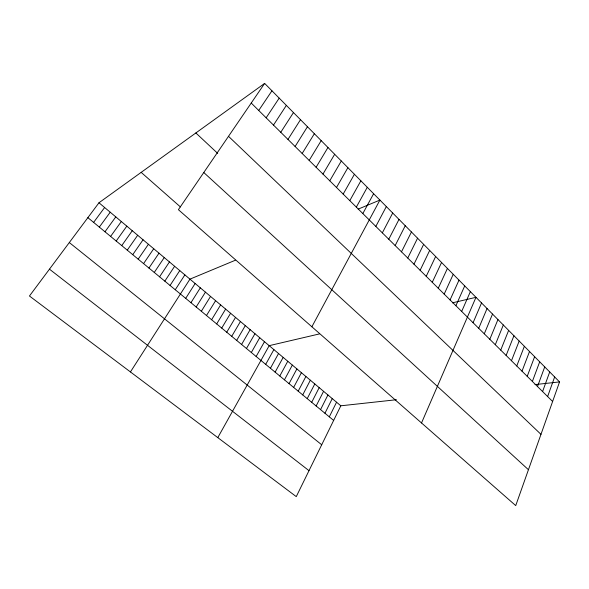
<?xml version="1.0" encoding="UTF-8"?>
<svg xmlns="http://www.w3.org/2000/svg" width="589" height="589" viewBox="0 0 589 589"><rect width="100%" height="100%" fill="white"/><g stroke="black" fill="none" stroke-linecap="round" stroke-linejoin="round"><path stroke-width="0.88" d="M559.55 381.915L515.728 505.605L178.401 209.684L264.645 83.395L559.55 381.915L534.996 384.595M547.623 396.537L554.647 376.953M542.587 391.552L549.706 371.953M537.507 386.524L544.722 366.903M532.382 381.451L539.693 361.815M527.221 376.334L534.628 356.691M522.009 371.18L529.518 351.515M516.759 365.975L524.365 346.303M511.466 360.733L519.174 341.046M506.12 355.447L513.932 335.737M500.731 350.109L508.646 330.392M495.297 344.727L503.323 324.995M489.812 339.301L497.948 319.555M484.283 333.823L492.522 314.07M478.71 328.301L487.059 308.533M473.085 322.728L481.544 302.952M421.518 422.961L475.978 297.327L452.389 302.842M461.68 311.434L470.368 291.643M455.901 305.713L464.706 285.915M450.07 299.941L459 280.136M444.187 294.117L453.236 274.305M438.253 288.242L447.426 268.422M432.267 282.308L441.566 262.488M426.222 276.329L435.646 256.495M420.126 270.285L429.675 250.45M413.971 264.196L423.653 244.354M396.441 399.725L340.825 405.799L296.267 496.623L29.45 296.009L98.974 202.771L264.645 83.395M329.31 416.85L336.555 402.213M407.757 258.041L417.572 238.199M324.951 413.25L332.255 398.598M320.556 409.627L327.926 394.969M401.492 251.834L411.439 231.992M316.138 405.983L323.575 391.317M395.167 245.569L405.254 225.727M311.699 402.316L319.194 387.636M388.777 239.244L399.003 219.402M307.222 398.628L314.784 383.94M302.724 394.91L310.351 380.214M382.335 232.861L392.701 213.019M298.196 391.177L305.89 376.474M293.639 387.415L301.406 372.704M375.826 226.419L386.332 206.577M289.059 383.638L296.885 368.913M311.875 326.777L379.912 200.076L358.164 209.124M284.443 379.831L292.343 365.099M279.804 376.003L287.771 361.263M275.129 372.145L283.169 357.398M362.831 213.549L373.625 193.715M270.432 368.265L278.538 353.51M356.338 207.122L367.278 187.295M265.698 364.363L273.885 349.601M217.797 437.62L269.195 345.662L319.371 333.934M349.792 200.635L360.88 180.808M256.149 356.485L264.476 341.708M343.181 194.09L354.416 174.27M251.326 352.509L259.727 337.718M246.467 348.504L254.949 333.705M336.503 187.486L347.893 167.666M241.586 344.469L250.141 329.671M236.668 340.42L245.304 325.607M329.766 180.808L341.311 161.003M231.72 336.334L240.43 321.52M322.971 174.079L334.67 154.281M226.743 332.225L235.526 317.405M221.729 328.088L230.593 313.26M316.102 167.276L327.963 147.493M216.686 323.928L225.631 309.092M309.173 160.414L321.196 140.638M211.606 319.739L220.632 304.896M206.489 315.52L215.603 300.677M302.172 153.486L314.357 133.725M201.342 311.272L210.538 296.422M295.104 146.492L307.458 126.738M196.166 307.002L205.443 292.144M190.946 302.694L200.312 287.837M185.697 298.365L195.143 283.5M287.969 139.424L300.493 119.685M130.441 371.939L189.945 279.142L235.328 260.25M280.769 132.289L293.462 112.573M175.257 289.751L184.872 274.879M170.059 285.466L179.763 270.594M273.495 125.082L286.364 105.379M164.832 281.152L174.624 266.28M159.575 276.815L169.448 261.936M266.147 117.807L279.193 98.127M154.274 272.442L164.243 257.562M258.726 110.46L271.956 90.794M148.943 268.047L159.001 253.16M143.576 263.614L153.722 248.727M138.172 259.16L148.413 244.273M132.739 254.669L143.061 239.782M127.261 250.156L137.679 235.261M121.746 245.606L132.26 230.719M116.195 241.026L126.812 226.139M110.607 236.417L121.319 221.53M104.982 231.779L115.79 216.885M99.32 227.104L110.224 212.217M93.614 222.399L104.621 207.512M49.461 269.166L308.997 470.663M69.311 242.55L321.704 444.769M87.871 217.658L333.654 420.428M98.974 202.771L340.825 405.799M141.169 172.371L180.425 206.923M203.779 172.518L528.443 469.72M195.857 132.959L217.68 153.383M228.503 136.317L540.974 434.351M251.231 103.038L552.615 401.484"/></g></svg>
